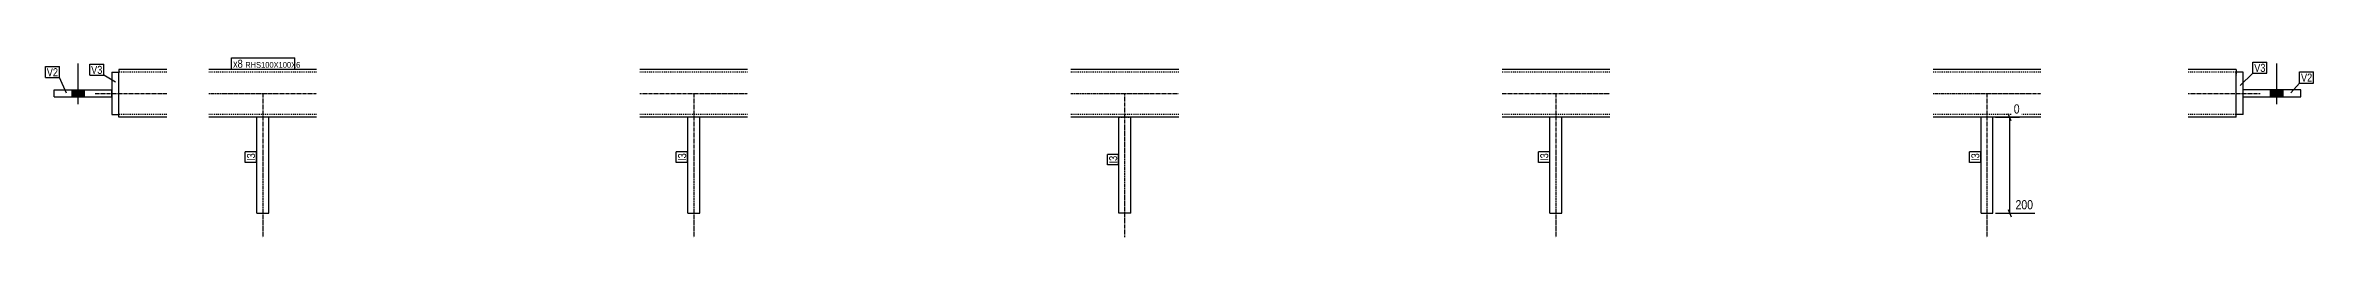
# Model space of a CAD drawing. Header units: millimetres. Extents: x 8 to 16338, y 12 to 475.
# Drawn here: x 11602 to 16338, y 12 to 386 of the extents above; entities that cross this region are included whole.
import ezdxf

# ---------------------------------------------------------------- set-up
doc = ezdxf.new("R2010")
doc.units = ezdxf.units.MM
doc.linetypes.add('DXK_LINE_DOT2', pattern=[3.9198, 1.9599, -1.9599])
doc.linetypes.add('DXK_LINE_DOT3', pattern=[5.9187, 2.979, -0.9799, 0.9799, -0.9799])
for name, color, linetype in [('MÅLSÆTNING', 7, 'Continuous'), ('STÅL', 7, 'Continuous'), ('TEKST', 7, 'Continuous')]:
    doc.layers.add(name, color=color, linetype=linetype)
doc.styles.add('Arial Narrow', font='ARIALN.TTF', dxfattribs={"height": 0.2})

msp = doc.modelspace()

# ---------------------------------------------------------------- hatches: boundary and pattern name
at = {"layer": 'STÅL', "linetype": 'Continuous'}
for points in [[(11657.6, 304.5), (11683.6, 304.5), (11683.6, 319.5), (11657.6, 319.5)], [(11657.6, 304.5), (11683.6, 304.5), (11683.6, 319.5), (11657.6, 319.5)], [(16273.6, 319.5), (16247.6, 319.5), (16247.6, 304.5), (16273.6, 304.5)], [(16273.6, 319.5), (16247.6, 319.5), (16247.6, 304.5), (16273.6, 304.5)]]:
    msp.add_hatch(color=96, dxfattribs=at).paths.add_polyline_path(points)

# ---------------------------------------------------------------- linework, layer by layer
at = {"layer": 'MÅLSÆTNING', "color": 7, "linetype": 'Continuous'}
for p, q in [((15673.1, 262), (15723.7, 262)), ((15706, 254.5), (15700, 269.5)), ((15703, 62), (15703, 262)), ((15673.1, 62), (15755.4, 62)), ((15700, 69.5), (15706, 54.5))]:
    msp.add_line(p, q, dxfattribs=at)
at = {"layer": 'STÅL', "color": 96, "linetype": 'Continuous'}
for p, q in [((11670.6, 289.5), (11670.6, 374.5)), ((11670.6, 289.5), (11670.6, 374.5)), ((16260.6, 289.5), (16260.6, 374.5)), ((16260.6, 289.5), (16260.6, 374.5)), ((11657.6, 304.5), (11657.6, 319.5)), ((11657.6, 304.5), (11657.6, 319.5)), ((11683.6, 304.5), (11683.6, 319.5)), ((11683.6, 304.5), (11683.6, 319.5)), ((16247.6, 304.5), (16247.6, 319.5)), ((16247.6, 304.5), (16247.6, 319.5)), ((16273.6, 304.5), (16273.6, 319.5)), ((16273.6, 304.5), (16273.6, 319.5))]:
    msp.add_line(p, q, dxfattribs=at)
at = {"layer": 'STÅL', "color": 2, "linetype": 'Continuous'}
for p, q in [((11740.6, 356), (11740.6, 268)), ((11740.6, 356), (11755.6, 356)), ((11755.6, 362), (11755.6, 356)), ((11855.6, 362), (11755.6, 362)), ((11755.6, 268), (11755.6, 356)), ((12168.1, 362), (11943.1, 362)), ((13068.1, 362), (12843.1, 362)), ((13968.1, 362), (13743.1, 362)), ((14868.1, 362), (14643.1, 362)), ((15768.1, 362), (15543.1, 362)), ((16175.6, 362), (16075.6, 362)), ((16175.6, 362), (16175.6, 361.1)), ((16175.6, 361.1), (16175.6, 356)), ((16190.6, 356), (16175.6, 356)), ((16175.6, 268), (16175.6, 356)), ((16190.6, 268), (16190.6, 356)), ((11620.6, 304.5), (11620.6, 319.5)), ((11620.6, 319.5), (11740.6, 319.5)), ((11620.6, 304.5), (11740.6, 304.5)), ((11740.6, 304.5), (11740.6, 319.5)), ((16310.6, 319.5), (16190.6, 319.5)), ((16190.6, 304.5), (16190.6, 319.5)), ((16190.6, 304.5), (16310.6, 304.5)), ((16310.6, 304.5), (16310.6, 319.5)), ((11740.6, 268), (11755.6, 268)), ((11755.6, 262.9), (11755.6, 268)), ((11755.6, 262), (11755.6, 262.9)), ((11855.6, 262), (11755.6, 262)), ((12168.1, 262), (11943.1, 262)), ((12043.1, 62), (12043.1, 262)), ((12068.1, 62), (12068.1, 262)), ((13068.1, 262), (12843.1, 262)), ((12943.1, 62), (12943.1, 262)), ((12968.1, 62), (12968.1, 262)), ((13968.1, 262), (13743.1, 262)), ((13843.1, 62), (13843.1, 262)), ((13868.1, 62), (13868.1, 262)), ((14868.1, 262), (14643.1, 262)), ((14743.1, 62), (14743.1, 262)), ((14768.1, 62), (14768.1, 262)), ((15768.1, 262), (15543.1, 262)), ((15643.1, 62), (15643.1, 262)), ((15668.1, 62), (15668.1, 262)), ((16175.6, 262), (16075.6, 262)), ((16190.6, 268), (16175.6, 268)), ((16175.6, 262), (16175.6, 268)), ((12043.1, 62), (12068.1, 62)), ((12943.1, 62), (12968.1, 62)), ((13868.1, 62), (13843.1, 62)), ((14743.1, 62), (14768.1, 62)), ((15643.1, 62), (15668.1, 62))]:
    msp.add_line(p, q, dxfattribs=at)
at = {"layer": 'STÅL', "color": 7, "linetype": 'DXK_LINE_DOT2'}
for p, q in [((11755.6, 362), (11755.6, 361.1)), ((11755.6, 361.1), (11755.6, 358.5)), ((11855.6, 356), (11755.6, 356)), ((11755.6, 274), (11755.6, 356)), ((12168.1, 356), (11943.1, 356)), ((13068.1, 356), (12843.1, 356)), ((13968.1, 356), (13743.1, 356)), ((14868.1, 356), (14643.1, 356)), ((15768.1, 356), (15543.1, 356)), ((16175.6, 356), (16075.6, 356)), ((16175.6, 362), (16175.6, 362)), ((16175.6, 358.5), (16175.6, 350)), ((16175.6, 268), (16175.6, 350)), ((11755.6, 265.5), (11755.6, 274)), ((11855.6, 268), (11755.6, 268)), ((11755.6, 262), (11755.6, 262)), ((12168.1, 268), (11943.1, 268)), ((12068.1, 262), (12043.1, 262)), ((13068.1, 268), (12843.1, 268)), ((12968.1, 262), (12943.1, 262)), ((13968.1, 268), (13743.1, 268)), ((13843.1, 262), (13868.1, 262)), ((14868.1, 268), (14643.1, 268)), ((14768.1, 262), (14743.1, 262)), ((15768.1, 268), (15543.1, 268)), ((15668.1, 262), (15643.1, 262)), ((16175.6, 268), (16075.6, 268)), ((13866.5, 62), (13866.4, 62))]:
    msp.add_line(p, q, dxfattribs=at)
at = {"layer": 'STÅL', "color": 7, "linetype": 'DXK_LINE_DOT3'}
for p, q in [((11705.6, 312), (11855.6, 312)), ((11943.1, 312), (12168.1, 312)), ((12055.6, 312), (12055.6, 12)), ((12843.1, 312), (13068.1, 312)), ((12955.6, 312), (12955.6, 12)), ((13743.1, 312), (13968.1, 312)), ((13855.6, 12), (13855.6, 312)), ((14643.1, 312), (14868.1, 312)), ((14755.6, 312), (14755.6, 12)), ((15543.1, 312), (15768.1, 312)), ((15655.6, 312), (15655.6, 12)), ((16075.6, 312), (16225.6, 312))]:
    msp.add_line(p, q, dxfattribs=at)

# ---------------------------------------------------------------- wipeouts: each hides what was drawn before it
at = {"color": 0}
msp.add_wipeout([(11628.3, 347.8), (11628.3, 365.3), (11604.9, 365.3), (11604.9, 347.8)], dxfattribs=at).dxf.layer = 'TEKST'

# ---------------------------------------------------------------- next in the draw order: wipeouts: each hides what was drawn before it
at = {"color": 0, "linetype": 'Continuous'}
for points in [[(15727.7, 266), (15727.7, 294), (15707.5, 294), (15707.5, 266)], [(15755.8, 66), (15755.8, 94), (15711.2, 94), (15711.2, 66)]]:
    msp.add_wipeout(points, dxfattribs=at).dxf.layer = 'MÅLSÆTNING'
at = {"color": 0}
for points in [[(12014.1, 365.5), (12014.1, 383), (11993.8, 383), (11993.8, 365.5)], [(11628.3, 347.8), (11628.3, 365.3), (11604.9, 365.3), (11604.9, 347.8)], [(11720.9, 352.7), (11720.9, 370.2), (11697.4, 370.2), (11697.4, 352.7)], [(16236.9, 356.9), (16236.9, 374.4), (16213.5, 374.4), (16213.5, 356.9)], [(16334.5, 336.5), (16334.5, 354), (16311.1, 354), (16311.1, 336.5)], [(12039.6, 187), (12022.1, 187), (12022.1, 171), (12039.6, 171)], [(12939.6, 187), (12922.1, 187), (12922.1, 171), (12939.6, 171)], [(13839.6, 181.7), (13822.1, 181.7), (13822.1, 165.7), (13839.6, 165.7)], [(14739.6, 187), (14722.1, 187), (14722.1, 171), (14739.6, 171)], [(15639.6, 187), (15622.1, 187), (15622.1, 171), (15639.6, 171)]]:
    msp.add_wipeout(points, dxfattribs=at).dxf.layer = 'TEKST'

# ---------------------------------------------------------------- next in the draw order: linework, layer by layer
at = {"layer": 'TEKST', "color": 7, "linetype": 'Continuous'}
for p, q in [((11601.9, 368.3), (11631.3, 368.3)), ((11601.9, 344.8), (11601.9, 368.3)), ((11601.9, 344.8), (11631.3, 344.8)), ((11631.3, 344.8), (11631.3, 368.3)), ((11646.2, 312.4), (11631.3, 344.8))]:
    msp.add_line(p, q, dxfattribs=at)

# ---------------------------------------------------------------- next in the draw order: texts
at = {"layer": 'MÅLSÆTNING', "color": 3, "linetype": 'Continuous', "style": 'Arial Narrow'}
for s, height, p in [('0', 19.1, (15711.5, 270)), ('200', 19.09, (15715.2, 70))]:
    msp.add_text(s, height=height, dxfattribs=at).set_placement(p)
at = {"layer": 'TEKST', "color": 3, "style": 'Arial Narrow'}
msp.add_text('V2', height=16.7, dxfattribs=at).set_placement((11604.9, 347.8))

# ---------------------------------------------------------------- next in the draw order: wipeouts: each hides what was drawn before it
at = {"color": 0}
for points in [[(12014.1, 365.5), (12014.1, 383), (11993.8, 383), (11993.8, 365.5)], [(11720.9, 352.7), (11720.9, 370.2), (11697.4, 370.2), (11697.4, 352.7)], [(16236.9, 356.9), (16236.9, 374.4), (16213.5, 374.4), (16213.5, 356.9)], [(16334.5, 336.5), (16334.5, 354), (16311.1, 354), (16311.1, 336.5)], [(12039.6, 187), (12022.1, 187), (12022.1, 171), (12039.6, 171)], [(12939.6, 187), (12922.1, 187), (12922.1, 171), (12939.6, 171)], [(13839.6, 181.7), (13822.1, 181.7), (13822.1, 165.7), (13839.6, 165.7)], [(14739.6, 187), (14722.1, 187), (14722.1, 171), (14739.6, 171)], [(15639.6, 187), (15622.1, 187), (15622.1, 171), (15639.6, 171)]]:
    msp.add_wipeout(points, dxfattribs=at).dxf.layer = 'TEKST'

# ---------------------------------------------------------------- next in the draw order: linework, layer by layer
at = {"layer": 'TEKST', "color": 7, "linetype": 'Continuous'}
for p, q in [((11990.8, 362.5), (11990.8, 386)), ((11694.4, 373.2), (11723.9, 373.2)), ((11694.4, 349.7), (11694.4, 373.2)), ((11694.4, 349.7), (11723.9, 349.7)), ((11723.9, 349.7), (11723.9, 373.2)), ((11748.2, 335.1), (11723.9, 349.7)), ((16183.9, 328.3), (16210.5, 353.9)), ((16210.5, 377.4), (16239.9, 377.4)), ((16210.5, 353.9), (16210.5, 377.4)), ((16210.5, 353.9), (16239.9, 353.9)), ((16239.9, 353.9), (16239.9, 377.4)), ((16290.1, 313.2), (16308.1, 333.5)), ((16308.1, 357), (16337.5, 357)), ((16308.1, 333.5), (16308.1, 357)), ((16308.1, 333.5), (16337.5, 333.5)), ((16337.5, 333.5), (16337.5, 357)), ((12019.1, 168), (12019.1, 190)), ((12042.6, 190), (12019.1, 190)), ((12042.6, 168), (12042.6, 190)), ((12919.1, 168), (12919.1, 190)), ((12942.6, 190), (12919.1, 190)), ((12942.6, 168), (12942.6, 190)), ((14719.1, 168), (14719.1, 190)), ((14742.6, 190), (14719.1, 190)), ((14742.6, 168), (14742.6, 190)), ((15619.1, 168), (15619.1, 190)), ((15642.6, 190), (15619.1, 190)), ((15642.6, 168), (15642.6, 190)), ((12042.6, 168), (12019.1, 168)), ((12942.6, 168), (12919.1, 168)), ((13819.1, 162.7), (13819.1, 184.7)), ((13842.6, 184.7), (13819.1, 184.7)), ((13842.6, 162.7), (13819.1, 162.7)), ((13842.6, 162.7), (13842.6, 184.7)), ((14742.6, 168), (14719.1, 168)), ((15642.6, 168), (15619.1, 168))]:
    msp.add_line(p, q, dxfattribs=at)

# ---------------------------------------------------------------- next in the draw order: texts
at = {"layer": 'TEKST', "color": 3, "style": 'Arial Narrow'}
for s, p in [('V3', (11697.4, 352.7)), ('V3', (16213.5, 356.9)), ('V2', (16311.1, 336.5))]:
    msp.add_text(s, height=16.7, dxfattribs=at).set_placement(p)
for p in [(12039.6, 171), (12939.6, 171), (13839.6, 165.7), (14739.6, 171), (15639.6, 171)]:
    msp.add_text('I3', height=16.7, rotation=90.0002, dxfattribs=at).set_placement(p)

# ---------------------------------------------------------------- next in the draw order: wipeouts: each hides what was drawn before it
at = {"color": 0}
msp.add_wipeout([(12119.8, 365.5), (12119.8, 378), (12019.3, 378), (12019.3, 365.5)], dxfattribs=at).dxf.layer = 'TEKST'

# ---------------------------------------------------------------- next in the draw order: wipeouts: each hides what was drawn before it
msp.add_wipeout([(12119.8, 365.5), (12119.8, 378), (12019.3, 378), (12019.3, 365.5)], dxfattribs=at).dxf.layer = 'TEKST'

# ---------------------------------------------------------------- next in the draw order: linework, layer by layer
at = {"layer": 'TEKST', "color": 7, "linetype": 'Continuous'}
for p, q in [((11990.8, 386), (12122.8, 386)), ((12122.8, 362.5), (12122.8, 386)), ((11990.8, 362.5), (12122.8, 362.5))]:
    msp.add_line(p, q, dxfattribs=at)

# ---------------------------------------------------------------- next in the draw order: texts
at = {"layer": 'TEKST', "color": 3, "style": 'Arial Narrow'}
for s, height, p in [('x8', 16.7, (11993.8, 365.5)), ('RHS100X100X6', 11.93, (12019.3, 365.5))]:
    msp.add_text(s, height=height, dxfattribs=at).set_placement(p)

doc.saveas('drawing.dxf')
